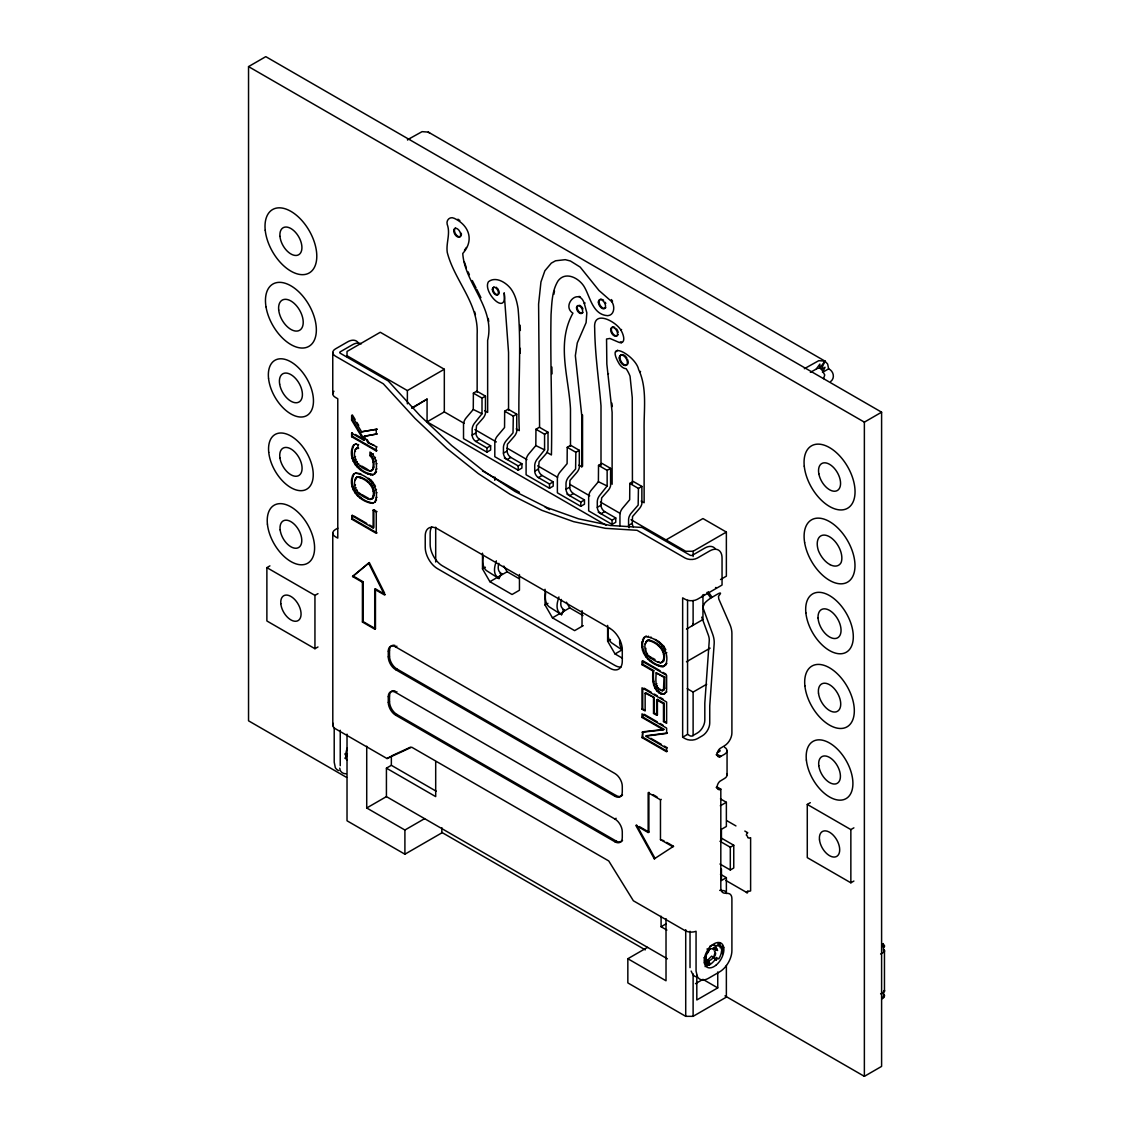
<?xml version="1.0" encoding="UTF-8"?>
<svg xmlns="http://www.w3.org/2000/svg" width="1133" height="1133" viewBox="0 0 1133 1133"><rect width="100%" height="100%" fill="white"/><g stroke="black" fill="none" stroke-linecap="round" stroke-linejoin="round"><path stroke-width="1.5" d="M473.268 409.466L473.382 393.137L476.837 391.14L485.448 396.125L485.448 413.545A6.968 4.022 -60 0 1 482.913 418.346L476.54 425.583L475.846 432.948A5.226 3.017 60 0 0 479.542 439.349L490.631 445.751L490.631 450.013L486.935 452.152L463.524 438.641L463.524 424.422A6.968 4.022 -60 0 1 466.314 417.695L473.268 409.466L482.007 413.757L474.939 422.666A6.968 4.022 -60 0 0 472.149 429.393L472.149 435.086A5.226 3.017 60 0 0 475.846 441.488L486.935 447.889L490.631 445.751M504.667 411.194L504.553 427.523L497.599 435.752A6.968 4.022 -60 0 0 494.809 442.479L494.809 456.698L518.22 470.209L521.916 468.085L521.916 463.808L510.827 457.42A5.226 3.017 60 0 1 507.131 451.019L507.4 444.292L514.198 436.417A6.968 4.022 -60 0 0 516.733 431.602L516.733 414.182L508.122 409.197L504.667 411.194L513.291 416.165L516.733 414.182M535.824 445.581L535.951 429.251L539.407 427.268L548.018 432.239L548.018 449.659A6.968 4.022 -60 0 1 545.483 454.475L539.11 461.697L538.416 469.076A5.226 3.017 60 0 0 542.112 475.478L553.201 481.879L553.201 486.142L549.505 488.281L526.094 474.769L526.094 460.536A6.968 4.022 -60 0 1 528.884 453.809L535.824 445.581L544.576 449.872L537.509 458.794A6.968 4.022 -60 0 0 534.719 465.521L534.719 471.215A5.226 3.017 60 0 0 538.416 477.616L549.505 484.003L553.201 481.879M567.236 447.323L567.109 463.652L560.169 471.88A6.968 4.022 -60 0 0 557.379 478.608L557.379 492.827L580.79 506.338L584.472 504.199L584.472 499.936L573.397 493.535A5.226 3.017 60 0 1 569.701 487.133L569.97 480.406L576.768 472.532A6.968 4.022 -60 0 0 579.303 467.717L579.303 450.297L570.678 445.326L567.236 447.323L575.861 452.294L579.303 450.297M598.394 481.709L598.521 465.38L601.963 463.383L610.588 468.368L610.588 485.788A6.968 4.022 -60 0 1 608.053 490.603L601.68 497.826L600.986 505.205A5.226 3.017 60 0 0 604.682 511.592L615.757 517.993L615.757 522.271L612.061 524.395L588.664 510.884L588.664 496.665A6.968 4.022 -60 0 1 591.454 489.938L598.394 481.709L607.146 486L600.079 494.909A6.968 4.022 -60 0 0 597.289 501.65L597.289 507.329A5.226 3.017 60 0 0 600.986 513.731L604.682 511.592M633.347 526.902A5.226 3.017 60 0 1 632.271 523.262L632.54 516.535L639.338 508.66A6.968 4.022 -60 0 0 641.873 503.845L641.873 486.425L633.248 481.454L629.806 483.437L629.679 499.766L622.739 507.995A6.968 4.022 -60 0 0 619.949 514.722L619.949 525.783M520.189 353.255L520.288 348.341M693.113 623.561L692.39 625.643M883.768 997.621L883.598 994.349A3.3 1.912 0 0 1 883.598 997.04L882.437 998.697L882.437 997.352M553.839 294.353L554.49 290.884M351.641 449.773L353.949 444.929C347.321 458.044 359.897 473.481 373.352 474.486L372.601 474.911C360.733 473.636 349.488 462.349 351.641 449.773L352.377 449.348M351.641 478.806L353.949 473.962C347.392 486.907 360.237 501.933 373.352 502.939L372.601 503.364C361.002 502.075 349.715 491.184 351.641 478.806L352.377 478.381M375.745 471.994L376.496 471.569L374.697 473.75C378.21 466.909 376.439 456.656 369.981 452.067L369.981 455.622C373.932 458.922 373.593 465.026 372.601 469.586L369.981 471.031C360.365 468.892 351.542 459.899 355.309 449.518L357.093 447.917L358.665 448.243L356.357 448.356M375.745 500.432L376.496 500.007L374.697 502.202C381.269 489.258 368.423 474.217 355.309 473.226M642 642.184L644.309 637.327C637.752 650.271 650.597 665.298 663.697 666.303L666.841 663.371L662.961 666.728C651.362 665.439 640.074 654.562 642 642.184L642.737 641.745M666.105 663.796C670.014 650.71 658.301 637.822 645.668 636.59L646.405 636.165L643.572 637.752M664.533 693.708L666.105 692.249L666.629 689.586L666.629 675.367L642 661.134L642 664.703L653.005 671.048L653.741 670.623C652.721 678.695 653.472 691.413 663.173 693.849L665.269 693.283L662.437 694.274C652.735 691.838 651.985 679.134 653.005 671.048M354.785 480.633L356.357 477.39L358.665 476.681C367.942 478.82 377.02 487.402 373.352 497.599L369.981 499.469C361.625 497.189 352.731 490.362 354.785 480.633L357.093 476.965M371.553 470.747L373.352 469.161C374.329 464.601 374.669 458.497 370.732 455.197L370.732 452.832M371.553 499.2L372.601 498.024C376.283 487.827 367.205 479.245 357.929 477.106L356.357 477.39M645.144 643.997L646.716 640.754L649.025 640.046C658.287 642.184 667.365 650.767 663.697 660.964L660.341 662.847C651.985 660.553 643.077 653.741 645.144 643.997L647.453 640.329M661.913 662.564L662.961 661.389C666.629 651.192 657.551 642.609 648.288 640.471L646.716 640.754M496.353 560.835L495.39 564.192A19.247 10.296 -56.6 0 0 496.948 576.655L499.101 578.666L486.411 570.565A19.247 11.868 -63.6 0 1 483.097 557.082M558.923 596.949L557.946 600.306A19.247 10.296 -56.6 0 0 559.518 612.769L561.671 614.794L548.981 606.693A19.247 11.868 -63.6 0 1 545.653 593.21M656.149 672.86L664.009 677.407L663.485 690.139L664.745 688.241L664.745 676.982L656.149 672.86C656.007 678.738 654.166 689.416 662.437 690.719L664.221 689.714M407.639 139.671L422.071 131.655L428.288 132.094L824.937 361.101L821.411 369.146L824.753 374.938L823.549 378.663M641.193 501.055L644.125 502.755L644.125 430.724C643.643 410.443 647.566 388.492 638.615 369.5C635.712 355.465 603.804 337.903 619.383 364.118A9.135 5.283 60 0 0 626.138 368.692A21.782 12.576 60 0 1 630.047 376.184L632.256 397.641L632.426 483.706M704.358 962.852L705.675 961.124L705.533 956.521L705.887 964.169L705.576 958.787A11.316 6.543 -60 0 1 708.352 950.87L709.839 948.817L707.87 950.771L709.329 948.831L706.95 949.072M804.345 368.707L818.762 360.676L824.937 361.101L819.74 368.168L817.573 368.324L810.364 372.346M715.589 954.652L713.804 957.597L711.637 956.153L707.459 960.359A12.194 7.039 -60 0 1 705.208 961.563M705.547 960.274L706.638 960.855A8.71 5.028 -60 0 0 713.748 957.003L714.711 953.731L715.773 953.278L714.441 951.734L715.659 950.545L713.776 947.5L712.813 948.604A5.226 3.017 0 0 0 709.116 949.482A3.484 2.011 -60 0 1 706.652 953.759M464.459 250.322L466.371 247.476M498.562 578.042L501.593 573.794L499.993 572.406A13.993 7.492 -56.6 0 1 498.846 563.342M498.973 578.439L501.593 573.794M561.118 614.171L564.163 609.922L562.549 608.52A13.993 7.492 -56.6 0 1 561.416 599.456M561.529 614.568L564.163 609.922M816.397 368.862L819.881 364.09L819.74 368.168L821.411 369.146L825.022 367.304L822.487 372.389L828.648 368.834C833.52 371.001 835.248 377.983 830.758 381.453M357.093 447.917L355.309 449.518M617.584 350.267L615.559 352.009M375.462 628.716L374.726 629.141L374.726 589.316L375.462 588.891L375.462 628.716L363.155 621.606L363.155 581.781L362.418 582.206L352.561 576.527L369.316 562.591L384.554 593.055M352.561 576.527L369.316 562.591M648.897 792.264L648.897 832.089L648.161 832.514L635.84 825.405L654.308 858.828L673.526 846.309L666.686 842.357M715.886 958.575A15.692 9.064 -60 0 1 710.15 964.48L705.066 966.591M713.748 957.003L715.065 959.382L716.523 957.456L716.084 960.288L717.671 958.192L718.761 958.915A11.316 6.543 -60 0 0 721.537 950.998L722.797 950.785L720.772 946.735L721.948 946.041L722.67 948.179L722.316 953.689L721.424 948.661L723.732 947.5M358.297 342.817A17.42 10.055 -60 0 0 347.633 341.869L335.311 348.978A8.71 5.028 0 0 0 335.311 356.088L383.351 383.818L415.06 418.459L446.784 448.427L478.494 473.736L510.204 494.37L541.928 510.36L573.638 521.662L605.348 528.318L637.072 530.301L685.097 558.031A8.71 5.028 0 0 0 697.418 558.031L709.74 550.921A17.42 10.055 -60 0 1 722.047 558.031L722.047 585.053L697.418 599.272A8.71 5.028 0 0 1 685.097 599.272L682.647 597.856L682.647 737.229L685.097 738.645A8.71 5.028 0 0 0 697.418 738.645L702.347 735.799A10.452 6.033 -60 0 0 709.74 723.01L709.74 705.944L714.172 643.643A17.533 10.948 64.4 0 0 712.657 634.154L702.814 607.302L704.698 603.11A6.968 1.218 -37.2 0 1 710.788 598.054L717.586 594.074A6.968 1.218 -37.2 0 1 719.852 594.485L718.492 596.284L718.775 598.975L729.808 624.255A17.42 10.055 60 0 1 731.904 633.404L731.904 732.966A10.452 6.033 -60 0 1 724.511 745.755L719.866 748.587A5.226 3.017 -60 0 0 717.132 754.295A5.226 3.017 -60 0 0 719.866 756.83L724.511 754.295A8.71 5.028 0 0 0 724.511 747.185M412.015 408.319L427.07 399.099L427.07 421.858L606.141 525.245M346.585 777.408L248.538 720.815L248.538 66.606L265.788 56.65L881.601 412.185L881.601 1066.394L864.366 1076.35L724.964 995.865M352.377 419.72L364.429 439.717L363.693 440.142L351.641 420.145L352.377 414.975L355.096 419.451M347.024 355.734L407.37 390.573L444.32 369.245L444.32 411.902L464.218 423.388M351.641 433.188L352.377 432.749L352.377 436.318L377.02 450.537L376.269 450.962L351.641 436.743L351.641 433.188L363.693 440.142M351.641 436.743L352.377 436.318M361.597 431.815L377.02 429.195L361.597 431.815L351.641 415.4L351.641 420.145M582.546 414.99L582.546 466.314L581.739 466.782L581.739 415.457L575.352 355.691L577.278 342.945L586.101 322.622L586.837 312.835L584.302 303.46L585.11 302.993M411.916 407.852L427.07 399.099M364.217 436.29L377.02 433.939L364.217 436.29L367.885 442.564L377.02 446.983M352.165 447.11L352.901 446.685M353.213 445.354L356.045 443.768L355.309 444.193L358.665 444.688M539.577 427.042L538.6 304.041L540.951 281.947L544.86 270.801L551.346 263.111L555.552 260.788L565.268 259.669L570.409 260.987L580.181 267.091L598.96 290.445L611.735 301.647L612.542 301.18L611.353 299.551M367.885 442.564L374.216 445.368M354.785 451.585L355.521 451.161M351.641 455.112L352.377 454.687M352.165 458.369L352.901 457.944M354.785 456.925L355.521 456.5M355.309 459.601L356.045 459.177M353.213 461.343L353.949 460.919M356.357 461.981L357.093 461.556M427.07 421.858L444.32 411.902M369.981 455.622L370.732 455.197M372.601 454.177L373.352 453.752M355.309 464.927L356.045 464.502M357.929 464.077L358.665 463.652M371.553 457.123L372.304 456.698M357.405 467.32L358.141 466.895M360.025 465.875L360.761 465.451M374.697 457.76L375.448 457.335M372.601 459.502L373.352 459.077M473.382 393.137L482.007 398.108L485.448 396.125M360.025 469.43L360.761 469.005M373.125 462.179L373.876 461.754M375.745 460.734L376.496 460.31M352.165 476.157L352.901 475.718M357.405 473.254L360.761 473.75L360.025 474.175M376.269 463.992L377.02 463.567M367.885 470.407L368.636 469.983M373.125 467.518L373.876 467.093M355.309 478.565L356.045 478.126M357.929 477.106L358.665 476.681M369.981 471.031L372.304 470.322M372.601 469.586L373.352 469.161M360.025 477.729L360.761 477.305M367.885 473.962L368.636 473.537M351.641 483.55L352.377 483.125M376.269 469.331L377.02 468.906M601 465.55L601 405.826C598.805 379.994 594.967 354.204 594.683 328.258C592.97 309.394 615.346 321.021 620.799 329.944L621.592 329.491M370.505 474.883L371.256 474.458M352.165 486.822L352.901 486.397M354.785 485.363L355.521 484.938M367.885 478.707L368.636 478.282L371.256 480.392L373.352 482.785L372.601 483.21M355.309 488.04L356.045 487.615M353.213 489.796L353.949 489.371M367.885 482.261L368.636 481.837M370.505 480.817L371.256 480.392M356.357 490.419L357.093 489.994M369.981 484.074L370.732 483.635M355.309 493.379L356.045 492.94M357.929 492.515L360.761 493.889L360.025 494.314M371.553 486.156L372.304 485.731M612.117 484.273L612.117 412.242L606.835 364.033L606.552 339.008L609.908 338.455L619.425 342.548L621.819 342.421L620.233 342.095M357.405 495.772L358.141 495.348M374.697 486.793L375.448 486.369L374.046 483.975M372.601 488.55L373.352 488.111M360.025 497.869L360.761 497.444M373.125 491.212L373.876 490.787M375.745 489.768L376.496 489.343M472.149 435.086L475.846 432.948M376.269 493.039L377.02 492.6M367.885 498.86L368.636 498.435L362.078 494.654M373.125 495.957L373.876 495.532M369.981 499.469L372.304 498.775M372.601 498.024L373.352 497.599M367.885 502.415L368.636 501.99M376.269 497.769L377.02 497.345M475.846 441.488L479.542 439.349M370.505 503.335L371.256 502.91M373.125 510.176L373.876 509.751L373.876 527.525L373.125 527.95L373.125 510.176L376.269 511.989L376.269 533.331L351.641 519.112L352.377 515.118L352.377 518.673L377.02 532.907M317.976 646.971L314.946 648.713L266.878 620.969L266.878 567.633L269.909 565.877M351.641 519.112L352.377 518.673M337.776 528.162L335.311 529.593A8.71 5.028 0 0 0 335.311 536.702L337.776 538.118L337.776 398.745L335.311 397.329A8.71 5.028 0 0 1 333.938 391.253M607.727 374.088L608.534 373.621M376.269 511.989L377.02 511.564M639.777 371.865L640.57 371.397M510.827 457.42L507.131 459.545A5.226 3.017 60 0 1 503.434 453.143L507.131 451.019M535.951 429.251L544.576 434.236L548.018 432.239M504.355 457.944L518.22 465.946L521.916 463.808M266.878 567.633L314.946 595.377L317.976 593.635M534.719 471.215L538.416 469.076M538.416 477.616L542.112 475.478M573.397 493.535L569.701 495.673A5.226 3.017 60 0 1 566.004 489.272L569.701 487.133M598.521 465.38L607.146 470.351L610.588 468.368M362.418 582.206L362.418 622.031L363.155 621.606M566.925 494.073L580.79 502.075L584.472 499.936M519.452 574.488L519.452 590.236L512.059 594.499L489.895 581.696L482.502 568.893L485.377 567.236M597.289 507.329L600.986 505.205M629.806 483.437L638.431 488.422L641.873 486.425M489.895 581.696L507.131 571.74L518.956 578.566M598.21 512.13L612.061 520.132L615.757 517.993M622.527 794.969A10.452 6.033 60 0 1 616.125 795.536L614.893 796.244L395.672 669.674A10.452 6.033 60 0 1 388.279 656.871L388.279 651.192L389.511 650.469A10.452 6.033 60 0 1 394.992 645.399M388.279 651.192A10.452 6.033 60 0 1 395.672 646.915L396.904 646.207M388.279 656.871L389.511 656.163L389.511 650.469M629.07 527.808A5.226 3.017 60 0 1 628.574 525.4L632.271 523.262M395.672 669.674L396.904 668.966L616.125 795.536M583.24 625.643L574.629 630.628L552.451 617.825L545.072 605.022L547.933 603.365M622.527 840.474A10.452 6.033 60 0 1 616.125 841.04L614.893 841.762L395.672 715.192A10.452 6.033 60 0 1 388.279 702.389L388.279 696.696L389.511 695.988A10.452 6.033 60 0 1 394.992 690.903M388.279 696.696A10.452 6.033 60 0 1 395.672 692.433L396.904 691.725M248.538 66.606L864.366 422.142L881.601 412.185M666.02 539.903L702.956 518.56L726.366 532.071L726.366 576.159L720.517 579.544M388.279 702.389L389.511 701.681L389.511 695.988M552.451 617.825L559.645 613.675M562.52 612.018L569.701 607.869L582.999 615.545M395.672 715.192L396.904 714.47L616.125 841.04M631.039 519.707L685.72 551.275L693.113 551.275L726.366 532.071M333.314 723.392A8.71 5.028 0 0 0 335.311 728.703L387.047 758.558L390.743 756.433M667.394 958.815L386.424 796.612L386.424 768.16L391.352 765.313L436.148 791.174M622.414 658.216L615.021 653.939L607.628 641.151L610.503 639.479M615.021 653.939L622.201 649.804M642.524 639.522L643.261 639.097M647.764 636.619L648.501 636.194M650.384 637.539L651.121 637.114M645.668 641.929L646.405 641.505M648.288 640.471L649.025 640.046M650.384 641.094L651.121 640.669M642 646.915L642.737 646.49M366.724 746.18L366.724 807.985L386.424 796.612M642.524 650.186L643.261 649.761M658.245 642.071L658.981 641.646L663.697 646.15L665.793 649.733L665.057 650.158M645.668 651.404L645.881 648.303M643.572 653.16L644.309 652.735M686.456 629.07L702.956 619.539L702.956 594.952M658.245 645.626L658.981 645.201M646.716 653.783L647.453 653.359M660.341 647.439L661.077 647.014M662.961 646.575L663.697 646.15M645.668 656.743L646.405 656.319M648.288 655.88L651.121 657.253L650.384 657.692M661.913 649.535L662.649 649.096M647.764 659.137L648.501 658.712M662.961 651.914L663.697 651.489M642 664.703L642.737 664.264L653.741 670.623M650.384 661.247L651.121 660.808M663.485 654.591L664.221 654.152M666.105 653.132L666.841 652.707M658.245 662.224L658.981 661.799M663.485 659.321L664.221 658.896M660.341 662.847L662.649 662.139M662.961 661.389L663.697 660.964M658.245 665.779L658.981 665.354M660.865 666.7L661.601 666.275M662.961 666.728L663.697 666.303M665.057 665.567L665.793 665.142M686.456 661.785L710.108 648.133M653.005 681.712L653.741 681.287M664.009 677.407L664.745 676.982M653.529 684.983L654.265 684.559M656.149 684.12L656.885 683.695M366.724 807.985L404.906 830.022L424.606 818.649M656.673 686.201L657.409 685.777M656.673 699.84L663.485 703.763L663.485 721.551L666.629 723.364L666.629 702.021L642 687.802L642 709.145L645.144 710.957L645.144 693.184L645.881 692.745L654.265 697.588L654.265 712.997L657.409 714.81L657.409 699.401L656.673 699.84L656.673 715.235L657.409 714.81M655.101 688.255L655.837 687.83M657.721 688L658.457 687.575M659.293 689.501L660.029 689.062M657.197 691.243L657.933 690.818M660.865 690.408L663.173 690.294L662.437 690.719M664.009 688.666L664.745 688.241M658.769 692.745L659.505 692.32M645.144 693.184L654.265 697.588M660.865 693.962L661.601 693.538M662.437 694.274L663.173 693.849M666.105 692.249L666.841 691.824M642 709.145L644.833 709.924M663.485 703.763L664.221 703.338L664.221 721.112L666.317 722.33M347.024 734.142L347.024 820.788L404.906 854.197L441.856 832.868L441.856 827.685M642 717.43L642.737 717.005L664.221 729.411L642.737 731.819L642 737.583L666.629 751.802L666.629 748.247L645.668 736.138L666.629 733.433L666.629 728.108L642 713.875L642 717.43L663.485 729.836L642 732.244M653.529 698.013L653.529 713.422L654.265 712.997M687.193 688.666L693.113 692.079L706.709 684.219M663.485 721.551L664.221 721.112M642 737.583L642.737 737.158L667.365 751.377M682.647 737.229L687.561 734.382L690.025 735.799A1.742 1.006 0 0 0 692.49 735.799L697.418 732.966A10.452 6.033 -60 0 0 704.811 720.163L704.811 703.097L709.244 640.796A10.523 6.571 64.4 0 0 708.337 635.103L701.724 617.173M717.132 752.864L719.582 751.448A1.742 1.006 0 0 0 719.582 750.032M395.672 692.433L614.893 819.003L616.125 818.295M648.161 832.514L648.161 792.689L660.468 799.799L661.205 799.374M660.468 799.799L660.468 839.624L663.952 840.771M720.319 805.79L726.366 802.291L726.366 826.467L721.438 829.314L721.438 840.686M673.526 846.309L672.79 846.733L660.468 839.624M654.308 858.828L655.058 858.403L636.576 824.98M719.965 841.267L730.303 847.229L733.759 845.246L733.759 867.991L730.303 869.988L719.965 864.012M853.885 881.049L850.855 882.805L807.277 857.639L807.277 804.43L810.322 802.674M726.366 893.484L726.366 877.664L721.438 880.511L721.438 869.138M661.091 916.229L661.091 926.737L666.02 923.891M807.277 804.43L850.855 829.583L853.885 827.841M726.366 965.514L726.366 997.125L693.113 1016.329L685.72 1016.329L627.838 982.906L627.838 958.73L647.538 947.358M695.478 983.671L702.956 979.351L717.741 987.891L717.741 971.987M717.741 987.891L696.809 999.972L696.809 975.244M880.624 954.028L883.598 952.301L883.287 943.577L882.437 944.426L883.598 947.443A3.3 1.912 0 0 0 883.598 944.738M880.624 993.896L883.598 992.168A3.3 1.912 0 0 0 884.462 990.327M353.213 474.387L356.045 472.801M372.601 474.911L375.448 473.325M372.601 503.364L375.448 501.777M391.976 755.711L410.443 747.185M387.047 758.558L411.676 747.185L608.747 860.953L633.375 900.777L685.097 930.646A8.71 5.028 0 0 0 696.059 931.284L696.059 971.108L697.418 976.66A17.42 10.055 -60 0 0 708.507 978.289L719.582 971.887A17.42 10.055 -60 0 0 731.904 950.559L731.904 898.681A10.452 6.033 -60 0 0 728.108 893.427L724.624 893.201A10.452 6.033 -60 0 1 720.815 887.932L720.815 789.135L717.132 787.01A5.226 3.017 -60 0 1 719.866 781.303L724.511 778.47A8.71 5.028 0 0 0 726.777 773.612M407.427 139.784L410.075 138.58M716.169 787.407L719.866 789.545L720.815 789.135M345.834 754.153L347.392 753.771M646.405 735.714L667.365 733.009M621.026 342.874C626.237 341.684 622.853 333.13 620.799 329.944M719.696 890.354L723.18 890.58A10.452 6.033 -60 0 1 726.324 892.705M709.782 946.296A8.71 5.028 -60 0 1 714.059 945.234L718.464 945.942L718.081 944.653L722.67 948.179M579.02 296.35L580.337 297.016M716.41 948.25L715.659 947.854L717.571 950.545L716.41 948.25L716.495 949.057M714.059 945.234L715.943 946.848L713.776 949.95L712.813 948.604M500.092 573.525L502.004 574.19M562.662 609.653L564.574 610.319M444.32 369.245L380.277 332.266L347.024 351.457L347.024 356.739M484.641 410.67L487.643 412.412L487.643 340.382C495.532 307.864 464.7 283.873 462.76 253.466C474.288 240.607 469.459 225.495 454.206 218.301C450.113 216.148 445.991 220.029 447.181 224.277C450.736 233.667 445.864 242.944 447.252 252.39C454.446 280.701 478.792 303.276 477.149 334.32L477.149 392.287M516.209 428.897L519.282 430.667C517.597 390.049 521.746 349.191 518.078 308.658C517.002 301.789 515.218 294.75 511.054 289.042C506.309 282.599 495.787 275.985 488.479 281.706C482.063 291.875 507.669 317.807 504.171 292.824L508.547 352.448L508.547 410.429M578.921 465.153L581.739 466.782M546.984 452.407L551.417 454.97C552.394 408.149 550.114 361.342 551.049 314.535C551.87 303.162 551.884 290.898 558.059 280.885C565.707 270.56 579.869 278.506 584.685 287.555C590.406 297.852 592.956 314.79 607.741 315.682C614.568 315.229 615.092 306.094 611.735 301.647M474.925 429.577L496.353 441.941M507.06 448.13L526.958 459.616M537.679 465.805L557.563 477.29M569.814 484.358L589.712 495.843M600.419 502.032L620.317 513.518M482.502 470.931L519.452 492.26M545.072 507.046L549.505 509.609M355.394 434.491L364.429 439.717M362.078 466.201L367.319 469.232M655.058 639.38L658.981 641.646M652.438 658.018L655.058 659.533M660.128 670.75L642.737 660.709L642.737 664.264M663.017 672.421L665.921 674.093M622.201 650.03L611.551 642.808A19.247 11.868 -63.6 0 1 608.223 629.339M373.876 509.751L375.972 510.969M353.822 515.954L366.71 523.389M369.57 525.046L372.431 526.703M351.641 515.557L373.125 527.95M644.181 688.213L651.433 692.405M654.322 694.076L657.225 695.747M660.128 697.418L663.017 699.089M657.409 699.401L664.221 703.338M653.529 713.422L656.673 715.235M717.132 754.295L720.815 756.433M716.169 754.705L719.866 756.83M644.181 714.286L657.225 721.82M660.128 723.491L663.017 725.162M650.894 738.319L661.375 744.367M664.377 746.095L667.365 747.822M353.298 576.102L363.155 581.781M375.462 588.891L385.319 594.584M374.726 589.316L384.583 595.009L368.565 563.016M720.446 798.878L726.366 802.291M727.074 820.816L735.94 825.929M744.82 831.055L747.78 832.769A2.011 1.161 -60 0 0 746.364 835.219A1.997 1.161 60 0 1 747.766 837.669A2.011 1.161 0 0 0 750.612 837.669L750.612 890.878A2.011 1.161 0 0 1 747.766 890.878A1.997 1.161 60 0 1 746.364 891.699A2.011 1.161 -60 0 0 747.78 892.521M362.418 622.031L374.726 629.141M653.005 794.63L657.098 797.009M395.672 646.915L614.893 773.499A10.452 6.033 60 0 1 622.286 786.288L622.286 791.981A10.452 6.033 60 0 1 614.893 796.244M721.622 838.236L733.759 845.246M639.309 826.552L648.897 832.089M720.446 874.251L726.366 877.664M725.842 880.454L747.072 892.705M386.424 768.16L435.695 796.612L435.695 761.603M661.091 926.737L666.884 930.08M441.558 832.245L645.3 949.879M627.838 958.73L666.02 980.781L666.02 918.636M706.638 960.855L708.437 962.611L708.876 963.815L707.459 963.163L709.017 965.132L705.179 962.03M457.916 219.179L459.871 220.567M428.288 132.094L429.832 133.34M824.937 361.101L827.642 364.061L828.648 368.834M708.167 591.653L712.091 597.247M706.865 592.46L710.788 598.054M356.909 422.439L358.722 425.427M367.163 439.632L368.636 442.139M566.415 602.175L569.701 607.869M503.845 566.061L507.131 571.74M584.302 303.46C578.921 286.677 560.934 305.683 572.93 313.161C556.133 343.058 568.752 376.807 570.48 408.942L570.48 446.119M476.795 289.397L480.93 297.667M472.319 280.573L476.072 287.966M468.071 271.821L469.402 274.696M691.144 971.066L692.49 973.814A17.42 10.055 -60 0 0 695.917 976.773M466.343 267.728L464.36 261.907M708.776 948.236L709.116 949.482M474.67 311.787L475.435 314.677M488.281 318.472L488.734 321.574M611.848 403.093L612.273 406.563M339.744 768.174L340.24 770.454A17.42 10.055 -60 0 0 345.99 773.754M520.16 325.213L520.316 330.524M551.884 367.021L552.04 373.89M332.762 533.147L332.805 725.644M884.462 950.46L884.462 991.318M883.598 991.106L883.598 997.04M864.366 422.142L864.366 1076.35M850.855 829.583L850.855 882.805M730.303 847.229L730.303 869.988M727.06 750.74L727.06 774.915M693.113 551.275L693.113 556.558M693.113 600.575L693.113 625.232M693.113 692.079L693.113 735.742M693.113 973.898L693.113 1016.329M690.025 931.255L690.025 967.624M687.561 600.306L687.561 734.382M685.72 929.697L685.72 1016.329M642.737 689.02L642.737 708.706M642.737 714.64L642.737 717.005M642.737 731.819L642.737 737.158M638.431 488.422L638.162 505.106L631.35 512.98A6.968 4.022 -60 0 0 628.574 519.707L628.574 525.4M612.061 520.132L612.061 524.395M607.628 625.402L607.628 641.151M607.146 470.351L607.146 486M582.022 610.602L582.022 626.351M580.79 502.075L580.79 506.338M575.861 452.294L575.592 468.977L568.794 476.851A6.968 4.022 -60 0 0 566.004 483.579L566.004 489.272M549.505 484.003L549.505 488.281M545.072 589.273L545.072 605.022M544.576 434.236L544.576 449.872M518.22 465.946L518.22 470.209M513.291 416.165L513.022 432.863L506.224 440.723A6.968 4.022 -60 0 0 503.434 447.464L503.434 453.143M494.809 477.05L494.809 480.321M486.935 447.889L486.935 452.152M482.502 553.159L482.502 568.893M482.007 398.108L482.007 413.757M435.695 527.185L435.695 562.01M407.37 390.573L407.37 403.844M404.906 830.022L404.906 854.197M391.352 756.561L391.352 765.313M376.269 429.634L376.269 434.364M376.269 447.408L376.269 450.962M357.929 445.113L357.929 448.668M340.24 730.275L340.24 765.667M334.207 727.556L334.207 762.183L335.311 767.607A17.42 10.055 -60 0 0 338.739 770.567M332.762 352.533L332.762 393.774M314.946 595.377L314.946 648.713M883.598 949.61A3.3 1.912 0 0 1 883.598 952.301M618.136 334.362A4.886 2.818 60 0 1 614.199 334.986A4.886 2.818 60 0 1 611.353 329.066A4.886 2.818 60 0 1 614.794 327.409M616.522 328.938A4.886 2.818 60 0 1 618.136 332.295M605.787 307.666A5.099 2.946 60 0 1 599.81 304.664A5.099 2.946 60 0 1 601.736 299.225M602.671 299.622A5.099 2.946 60 0 1 603.592 300.302M605.206 302.313A5.099 2.946 60 0 1 605.787 303.502M460.366 236.585A4.914 2.833 60 0 1 455.452 233.738A4.914 2.833 60 0 1 455.452 228.073M461.258 233.228A4.914 2.833 60 0 1 460.919 236.061M498.732 290.515A4.291 2.478 60 0 1 497.84 294.622A4.291 2.478 60 0 1 493.776 291.663A4.291 2.478 60 0 1 493.96 287.046M496.098 287.258A4.291 2.478 60 0 1 496.891 287.824M497.614 288.603A4.291 2.478 60 0 1 498.251 289.524M582.957 312.51A4.362 2.521 60 0 1 578.411 310.938A4.362 2.521 60 0 1 578.113 305.414M579.487 305.301A4.362 2.521 60 0 1 580.294 305.641M581.087 306.222A4.362 2.521 60 0 1 581.824 307.001M582.461 307.935A4.362 2.521 60 0 1 582.957 308.955M626.931 364.897A5.792 3.342 60 0 1 620.502 360.195A5.792 3.342 60 0 1 622.98 354.7M624.042 355.153A5.792 3.342 60 0 1 626.931 358.212M627.583 359.572A5.792 3.342 60 0 1 627.583 364.288M707.459 960.359A3.484 1.813 55.6 0 1 710.15 964.48M706.525 961.818A5.226 3.017 60 0 1 705.576 965.387M719.922 943.222A15.621 9.022 -60 0 1 720.106 947.726M718.025 942.854A13.936 8.044 -60 0 1 718.605 945.432M719.866 789.545A5.226 3.017 -60 0 1 717.132 787.01M701.667 596.581A6.968 1.218 -37.2 0 1 704.089 594.457M715.532 587.616A6.968 1.218 -37.2 0 1 716.141 587.545M431.8 526.987A17.42 10.055 60 0 0 430.158 533.147L430.158 544.52A17.42 10.055 60 0 0 442.465 565.863L614.893 665.411A17.42 10.055 60 0 0 621.054 667.054M361.271 343.851A17.42 10.055 -60 0 0 352.561 344.701L340.24 351.825A1.742 1.006 0 0 0 340.24 353.241L388.279 380.971L419.989 415.613L451.713 445.581L483.423 470.889L515.133 491.538L546.857 507.513L578.566 518.829L610.276 525.471L642 527.454L690.025 555.184A1.742 1.006 0 0 0 692.49 555.184L704.811 548.075A17.42 10.055 -60 0 1 715.475 549.023M614.893 819.003A10.452 6.033 60 0 1 622.286 831.806L622.286 837.485A10.452 6.033 60 0 1 614.893 841.762M346.797 760.13A15.678 9.05 -60 0 1 347.307 748.021M396.904 714.47A10.452 6.033 60 0 1 389.511 701.681M396.904 668.966A10.452 6.033 60 0 1 389.511 656.163M345.806 758.558A13.865 8.002 -60 0 1 344.786 758.062M622.088 648.897A19.247 10.296 -56.6 0 1 619.723 640.372M347.236 756.433A11.316 6.543 -60 0 1 344.885 753.842M705.038 956.649L704.301 957.838L705.038 956.649M609.979 628.433L437.55 528.884A17.42 10.055 60 0 0 425.229 535.994L425.229 547.366A17.42 10.055 60 0 0 437.55 568.695L609.979 668.258A17.42 10.055 60 0 0 622.286 661.134L622.286 649.761A17.42 10.055 60 0 0 609.979 628.433M453.738 230.721A4.914 2.833 60 0 0 458.95 237.208A4.914 2.833 60 0 0 458.95 230.268A4.914 2.833 60 0 0 453.738 230.721M576.513 307.822A4.362 2.521 60 0 0 581.13 313.572A4.362 2.521 60 0 0 581.13 307.411A4.362 2.521 60 0 0 576.513 307.822M492.373 289.411A4.291 2.478 60 0 0 496.92 295.062A4.291 2.478 60 0 0 496.92 289A4.291 2.478 60 0 0 492.373 289.411M619.241 357.929A5.792 3.342 60 0 0 625.388 365.562A5.792 3.342 60 0 0 625.388 357.377A5.792 3.342 60 0 0 619.241 357.929M598.366 302.114A5.099 2.946 60 0 0 603.762 308.827A5.099 2.946 60 0 0 603.762 301.633A5.099 2.946 60 0 0 598.366 302.114M610.645 330.015A4.886 2.818 60 0 0 615.97 336.246A4.886 2.818 60 0 0 615.672 329.165A4.886 2.818 60 0 0 610.645 330.015M804.883 685.876A35.095 20.267 60 0 0 844.538 727.924A35.095 20.267 60 0 0 839.071 675.523A35.095 20.267 60 0 0 804.883 685.876M818.493 693.155A15.805 9.135 60 0 0 836.522 711.736A15.805 9.135 60 0 0 833.633 687.958A15.805 9.135 60 0 0 818.493 693.155M805.875 612.925A33.664 19.445 60 0 0 843.929 653.245A33.664 19.445 60 0 0 838.675 602.983A33.664 19.445 60 0 0 805.875 612.925M818.068 618.023A16.273 9.39 60 0 0 835.998 638.417A16.273 9.39 60 0 0 834.568 614.638A16.273 9.39 60 0 0 818.068 618.023M265.221 230.226A36.624 21.145 60 0 0 306.604 274.087A36.624 21.145 60 0 0 300.896 219.434A36.624 21.145 60 0 0 265.221 230.226M279.964 236.415A15.579 8.993 60 0 0 297.483 255.251A15.579 8.993 60 0 0 295.274 232.095A15.579 8.993 60 0 0 279.964 236.415M806.37 760.059A33.041 19.077 60 0 0 843.717 799.629A33.041 19.077 60 0 0 838.562 750.315A33.041 19.077 60 0 0 806.37 760.059M818.791 765.667A15.395 8.88 60 0 0 836.324 783.739A15.395 8.88 60 0 0 833.52 760.597A15.395 8.88 60 0 0 818.791 765.667M279.908 457.803A15.805 9.135 60 0 0 298.149 475.86A15.805 9.135 60 0 0 294.665 451.855A15.805 9.135 60 0 0 279.908 457.803M268.733 452.322A31.611 18.255 60 0 0 304.451 490.178A31.611 18.255 60 0 0 299.523 443.003A31.611 18.255 60 0 0 268.733 452.322M267.416 524.14A33.508 19.346 60 0 0 305.273 564.262A33.508 19.346 60 0 0 300.047 514.255A33.508 19.346 60 0 0 267.416 524.14M280.148 529.876A15.395 8.88 60 0 0 297.696 547.961A15.395 8.88 60 0 0 294.877 524.82A15.395 8.88 60 0 0 280.148 529.876M830.007 564.631A18.213 10.509 60 0 0 841.054 562.69A17.42 10.055 60 0 0 829.059 536.49A17.42 10.055 60 0 0 818.423 550.666A18.213 10.509 60 0 0 830.007 564.631M804.628 542.565A35.987 20.776 60 0 0 846.478 582.688A35.987 20.776 60 0 0 837.528 527.695A35.987 20.776 60 0 0 804.628 542.565M819.499 839.907A14.361 8.299 60 0 0 835.885 856.775A14.361 8.299 60 0 0 833.251 835.177A14.361 8.299 60 0 0 819.499 839.907M279.653 384.172A16.273 9.39 60 0 0 298.602 402.229A16.273 9.39 60 0 0 294.467 377.331A16.273 9.39 60 0 0 279.653 384.172M268.535 378.309A31.894 18.411 60 0 0 304.579 416.519A31.894 18.411 60 0 0 299.608 368.905A31.894 18.411 60 0 0 268.535 378.309M278.704 310.031A17.42 10.055 60 0 0 298.418 330.808A17.42 10.055 60 0 0 295.6 304.763A17.42 10.055 60 0 0 278.704 310.031M266 306.831A35.987 20.776 60 0 0 307.864 346.896A35.987 20.776 60 0 0 298.857 291.875A35.987 20.776 60 0 0 266 306.831M280.814 603.705A14.361 8.299 60 0 0 296.973 621.082A14.361 8.299 60 0 0 294.934 599.725A14.361 8.299 60 0 0 280.814 603.705M804.26 466.187A36.044 20.819 60 0 0 845.006 509.368A36.044 20.819 60 0 0 839.383 455.551A36.044 20.819 60 0 0 804.26 466.187M818.833 473.778A15.579 8.993 60 0 0 837.103 490.646A15.579 8.993 60 0 0 832.713 466.669A15.579 8.993 60 0 0 818.833 473.778M715.844 965.316A13.936 8.044 -60 0 0 721.537 943.463A13.936 8.044 -60 0 0 704.754 956.748A13.936 8.044 -60 0 0 715.844 965.316"/></g></svg>
